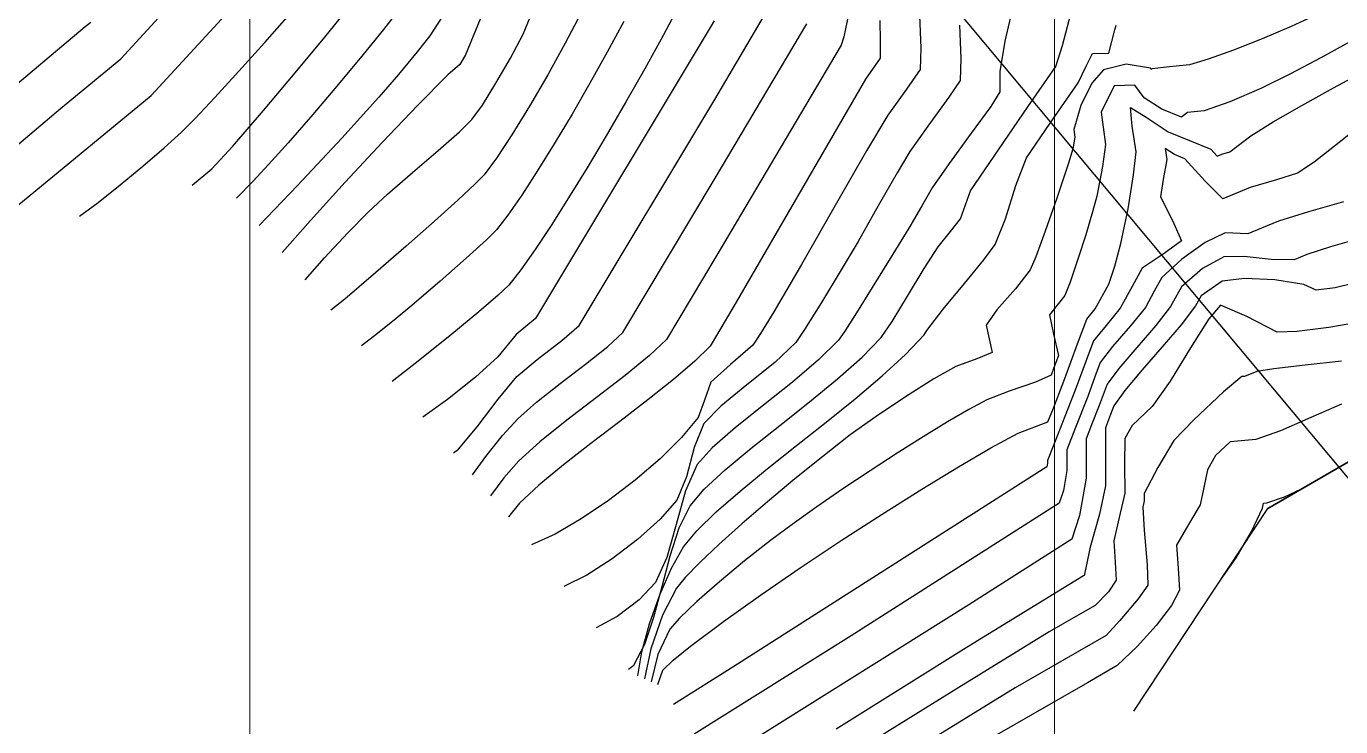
# Model space of a CAD drawing. Extents: x -427 to 62994, y 410 to 109394.
# Drawn here: x -211.81 to -170.97, y 442.66 to 464.43 of the extents above; entities that cross this region are included whole.
import ezdxf

# ---------------------------------------------------------------- set-up
doc = ezdxf.new("R2010")
doc.units = 0
doc.header["$MEASUREMENT"] = 0
for name, color, linetype in [('coordinate', 2, 'Continuous'), ('curve livello 1 m', 2, 'Continuous'), ('curve livello 5 m', 7, 'Continuous'), ('Per+Mod Surf', 7, 'Continuous'), ('TalusHautBas', 7, 'Continuous')]:
    doc.layers.add(name, color=color, linetype=linetype)
doc.layers.add('no_plot', color=5, linetype='Continuous', plot=False)

msp = doc.modelspace()

# ---------------------------------------------------------------- linework, layer by layer
at = {"layer": 'coordinate', "linetype": 'Continuous', "lineweight": 0}
for p, q in [((-179.86, 528.426), (-179.86, 428.936)), ((-204.86, 519.366), (-204.86, 428.936))]:
    msp.add_line(p, q, dxfattribs=at)
at = {"layer": 'curve livello 1 m', "flags": 128}
for points in [[(-212.105, 458.833), (-207.924, 462.279), (-204.286, 466.246)], [(-197.082, 466.174), (-198.162, 463.544), (-198.342, 463.242), (-198.708, 462.917), (-199.645, 461.973), (-200.752, 460.816), (-201.905, 459.579), (-202.981, 458.394), (-203.857, 457.393)], [(-203.147, 456.548), (-202.544, 457.227), (-201.816, 458.009), (-201.18, 458.658), (-201.18, 458.658), (-200.58, 459.208), (-199.806, 459.881), (-199.011, 460.566), (-198.345, 461.151), (-197.96, 461.527), (-197.96, 461.527), (-197.637, 461.98), (-197.215, 462.658), (-196.768, 463.434), (-196.369, 464.186), (-196.369, 464.186), (-195.541, 466.204)], [(-198.532, 451.165), (-198.38, 451.288), (-197.799, 451.98), (-197.149, 452.838), (-196.562, 453.541), (-196.562, 453.541), (-195.934, 454.071), (-195.172, 454.657), (-194.633, 455.128), (-194.633, 455.128), (-190.42, 462.153), (-188.631, 465.174)], [(-210.158, 458.521), (-209.578, 458.955), (-208.893, 459.497), (-208.182, 460.083), (-207.52, 460.651), (-206.983, 461.139), (-206.983, 461.139), (-206.572, 461.554), (-205.951, 462.216), (-205.2, 463.035), (-204.399, 463.924), (-203.629, 464.796)], [(-206.654, 459.493), (-206.041, 459.998), (-205.394, 460.704), (-204.439, 461.81), (-203.451, 462.977), (-202.529, 464.086), (-201.771, 465.017)], [(-200.272, 464.889), (-200.705, 464.331), (-201.343, 463.546), (-202.104, 462.631), (-202.907, 461.685), (-203.67, 460.805), (-204.168, 460.256), (-204.763, 459.617), (-205.276, 459.083)], [(-194.577, 464.828), (-195.06, 463.9), (-195.606, 462.916), (-196.172, 461.945), (-196.717, 461.058), (-197.199, 460.324), (-197.577, 459.813), (-197.857, 459.528), (-198.395, 459.028), (-199.129, 458.366), (-200.001, 457.597), (-200.948, 456.773), (-201.912, 455.95), (-202.344, 455.602)], [(-186.247, 464.85), (-186.407, 464.101), (-186.488, 463.84), (-190.384, 457.26), (-191.921, 454.697), (-192.442, 454.196), (-193.202, 453.576), (-194.095, 452.888), (-195.015, 452.182), (-195.855, 451.509), (-196.509, 450.92), (-196.969, 450.392), (-197.388, 449.831)], [(-184.055, 464.767), (-184.011, 463.746), (-184.036, 463.088), (-184.464, 462.473), (-185.044, 461.662), (-185.699, 460.56), (-186.675, 458.855), (-187.72, 457.026), (-188.58, 455.554), (-188.995, 454.88), (-189.232, 454.516), (-189.928, 453.913), (-190.544, 453.361), (-190.738, 452.806), (-190.93, 452.266), (-191.449, 451.645), (-192.117, 450.985), (-192.89, 450.32), (-193.721, 449.685), (-194.566, 449.115), (-195.379, 448.644), (-196.115, 448.308)], [(-181.154, 465.036), (-181.403, 463.964), (-181.56, 463.019), (-181.556, 462.389), (-181.845, 461.936), (-182.45, 461.103), (-183.134, 460.167), (-183.661, 459.408), (-183.997, 458.831), (-184.389, 458.152), (-184.964, 457.207), (-185.522, 456.304), (-186.012, 455.525), (-186.38, 454.954), (-186.574, 454.675), (-187.191, 454.059), (-188.005, 453.37), (-188.904, 452.653), (-189.773, 451.955), (-190.499, 451.323), (-190.968, 450.804), (-191.329, 449.987), (-191.617, 448.945), (-191.903, 447.915), (-192.261, 447.137), (-192.771, 446.603), (-193.452, 446.083), (-194.101, 445.732)], [(-193.094, 444.444), (-192.927, 444.572), (-192.589, 445.22), (-192.309, 446.065), (-192.056, 447.014), (-191.803, 447.971), (-191.52, 448.839), (-191.179, 449.525), (-191.179, 449.525), (-190.743, 450.035), (-190.09, 450.639), (-189.284, 451.31), (-188.391, 452.023), (-187.476, 452.75), (-186.604, 453.465), (-185.838, 454.142), (-185.245, 454.754), (-185.245, 454.754), (-184.909, 455.248), (-184.428, 456.041), (-183.912, 456.894), (-183.475, 457.571), (-183.475, 457.571), (-183.094, 458.045), (-182.782, 458.442), (-182.782, 458.442), (-182.468, 459.316), (-180.69, 461.928), (-179.82, 463.18), (-179.618, 463.835), (-179.299, 465.013)], [(-171.696, 464.796), (-172.514, 464.421), (-173.415, 464.039), (-174.305, 463.688), (-175.088, 463.406), (-175.668, 463.23), (-176.29, 463.167), (-176.836, 463.102), (-176.854, 463.089), (-176.88, 463.125), (-177.634, 463.255), (-178.343, 463.078), (-178.706, 462.656), (-179.046, 461.966), (-179.261, 461.216), (-179.232, 460.985), (-179.293, 460.618), (-179.424, 460.177), (-179.793, 459.083), (-180.153, 458.06), (-180.447, 457.265), (-180.62, 456.853), (-181.077, 456.262), (-181.657, 455.613), (-181.981, 455.142), (-181.797, 454.289), (-182.277, 454.094), (-182.93, 453.854), (-183.615, 453.465), (-184.492, 452.914), (-185.407, 452.3), (-186.206, 451.724), (-187.063, 451.058), (-187.932, 450.357), (-188.779, 449.649), (-189.575, 448.961), (-190.287, 448.321), (-190.883, 447.757), (-191.332, 447.296), (-191.603, 446.968), (-192.039, 446.123), (-192.408, 445.077), (-192.599, 444.145)], [(-209.8, 464.548), (-209.977, 464.406), (-212.89, 461.968)], [(-193.245, 464.575), (-193.755, 463.628), (-194.297, 462.659), (-194.852, 461.699), (-195.402, 460.779), (-195.93, 459.928), (-196.416, 459.178), (-196.844, 458.557), (-197.194, 458.098), (-197.51, 457.787), (-198.137, 457.219), (-198.951, 456.503), (-199.828, 455.75), (-200.315, 455.348), (-200.894, 454.882), (-201.391, 454.493)], [(-190.438, 464.599), (-195.989, 455.344), (-196.589, 454.851), (-197.153, 454.151), (-197.854, 453.518), (-198.718, 452.823), (-199.485, 452.274)], [(-197.946, 450.482), (-197.532, 451.056), (-197.009, 451.704), (-196.536, 452.23), (-196.536, 452.23), (-195.96, 452.741), (-195.216, 453.327), (-194.433, 453.925), (-193.744, 454.475), (-193.277, 454.913), (-193.277, 454.913), (-190.402, 459.706), (-187.56, 464.507)], [(-182.818, 464.461), (-182.768, 463.427), (-182.796, 462.739), (-183.142, 462.22), (-183.799, 461.322), (-184.353, 460.535), (-184.747, 459.871), (-185.336, 458.843), (-185.966, 457.74), (-186.485, 456.853), (-187.103, 455.842), (-187.628, 455.006), (-187.903, 454.596), (-188.556, 453.976), (-189.416, 453.283), (-190.232, 452.617), (-190.756, 452.082), (-191.055, 451.335), (-191.298, 450.419), (-191.596, 449.701), (-192.118, 449.104), (-192.815, 448.472), (-193.601, 447.872), (-194.394, 447.366), (-195.108, 447.02)], [(-170.668, 463.954), (-171.586, 463.448), (-172.529, 462.952), (-173.449, 462.494), (-174.411, 462.078), (-175.209, 461.8), (-175.726, 461.743), (-175.919, 461.6), (-176.527, 461.849), (-177.081, 462.207), (-177.368, 462.597), (-178.007, 462.577), (-178.409, 461.763), (-178.353, 461.29), (-178.28, 460.753), (-178.367, 460.065), (-178.547, 459.144), (-178.678, 458.66), (-178.891, 457.946), (-179.122, 457.217), (-179.376, 456.479), (-179.539, 456.059), (-180.013, 455.462), (-179.891, 454.854), (-179.739, 454.192), (-179.901, 453.755), (-179.968, 453.583), (-180.45, 453.368), (-181.268, 453.089), (-181.962, 452.817), (-182.519, 452.517), (-183.187, 452.128), (-183.941, 451.668), (-184.751, 451.157), (-185.591, 450.611), (-186.433, 450.048), (-187.248, 449.488), (-188.01, 448.947), (-188.69, 448.443), (-189.489, 447.816), (-190.275, 447.16), (-190.975, 446.544), (-191.513, 446.031), (-191.815, 445.69), (-192.183, 444.901), (-192.392, 444.055)], [(-192.184, 443.965), (-192.027, 444.411), (-191.707, 444.726), (-191.175, 445.162), (-191.175, 445.162), (-190.145, 445.924), (-188.993, 446.743), (-187.759, 447.591), (-186.485, 448.442), (-185.214, 449.268), (-183.988, 450.042), (-182.848, 450.737), (-181.836, 451.326), (-180.995, 451.78), (-180.995, 451.78), (-180.069, 452.136), (-179.896, 452.563), (-179.544, 453.476), (-179.544, 453.476), (-179.148, 454.553), (-178.862, 455.321), (-178.862, 455.321), (-178.598, 455.644), (-178.177, 456.41), (-177.988, 456.974), (-177.801, 457.671), (-177.801, 457.671), (-177.578, 458.751), (-177.403, 459.807), (-177.328, 460.522), (-177.328, 460.522), (-177.447, 461.323), (-177.504, 461.903), (-177.504, 461.903), (-177.013, 461.598), (-176.331, 461.145), (-176.331, 461.145), (-175.618, 460.859), (-175.009, 460.603), (-175.009, 460.603), (-174.807, 460.391), (-174.663, 460.451), (-174.413, 460.526), (-173.765, 461.022), (-173.064, 461.458), (-172.182, 461.964), (-171.193, 462.511), (-170.173, 463.067)], [(-170.111, 461.542), (-171.014, 460.818), (-171.795, 460.209), (-172.314, 459.857), (-172.969, 459.654), (-173.783, 459.412), (-174.628, 459.06), (-175.176, 459.611), (-175.814, 460.31), (-176.134, 460.441), (-176.419, 460.625), (-176.376, 460.29), (-176.485, 459.668), (-176.569, 459.124), (-176.199, 458.394), (-175.92, 457.763), (-176.453, 457.366), (-177.137, 456.908), (-177.454, 456.341), (-177.819, 455.668), (-178.261, 455.131), (-178.652, 454.647), (-178.876, 454.044), (-179.188, 453.197), (-179.709, 451.871), (-180.076, 450.928), (-180.076, 450.851), (-180.104, 450.732), (-189.825, 444.529), (-191.702, 443.352)], [(-170.346, 457.841), (-171.284, 457.57), (-172.022, 457.334), (-172.419, 457.169), (-173.134, 457.177), (-173.967, 457.27), (-174.605, 457.257), (-175.264, 456.896), (-175.919, 456.334), (-176.26, 455.714), (-176.713, 455.132), (-177.305, 454.446), (-177.867, 453.791), (-178.23, 453.3), (-178.474, 452.64), (-178.712, 452.036), (-178.879, 451.606), (-178.88, 451.02), (-178.874, 450.381), (-179.081, 449.222), (-179.327, 448.482), (-182.526, 446.441), (-190.406, 441.499)], [(-170.592, 456.436), (-171.141, 456.295), (-171.731, 456.222), (-172.119, 456.406), (-173.017, 456.55), (-173.956, 456.588), (-174.653, 456.509), (-175.31, 456.047), (-175.48, 455.737), (-175.926, 455.153), (-176.515, 454.461), (-177.134, 453.751), (-177.672, 453.11), (-178.019, 452.627), (-178.118, 452.361), (-178.28, 451.945), (-178.281, 451.084), (-178.273, 450.146), (-178.467, 449.259), (-178.753, 448.234), (-178.928, 447.398), (-178.927, 447.376), (-178.939, 447.361), (-178.966, 447.346), (-182.522, 445.159), (-186.648, 442.585)], [(-170.261, 455.256), (-171.34, 455.063), (-172.332, 454.94), (-172.941, 454.925), (-173.891, 455.404), (-174.701, 455.758), (-174.701, 455.758), (-175.063, 455.337), (-175.635, 454.429), (-176.27, 453.4), (-176.824, 452.613), (-177.453, 452.021), (-177.679, 451.615), (-177.683, 450.822), (-177.672, 449.911), (-177.853, 449.158), (-178.023, 448.437), (-177.972, 447.776), (-177.944, 447.216), (-178.188, 446.848), (-178.597, 446.428), (-179.196, 446.081), (-180.023, 445.607), (-182.837, 443.877), (-186.102, 441.84)], [(-170.941, 454.021), (-172.076, 453.893), (-173.052, 453.777), (-173.574, 453.699), (-173.957, 453.545), (-174.045, 453.538), (-174.614, 453.061), (-175.537, 452.195), (-176.156, 451.556), (-176.656, 450.714), (-177.072, 449.907), (-177.071, 449.676), (-177.119, 449.476), (-177.077, 448.77), (-176.987, 447.69), (-176.961, 447.057), (-177.267, 446.635), (-177.833, 445.953), (-178.256, 445.496), (-178.256, 445.496), (-179.577, 444.732), (-181.08, 443.868), (-184.244, 441.914)], [(-174.684, 447.242), (-174.222, 447.904), (-173.746, 448.722), (-173.401, 449.453), (-173.401, 449.453), (-173.368, 449.608), (-173.261, 449.617), (-172.712, 449.802), (-172.188, 450.048)]]:
    msp.add_lwpolyline(points, dxfattribs=at)
at = {"layer": 'curve livello 5 m', "flags": 128}
for points in [[(-214.086, 459.042), (-210.74, 461.874), (-208.865, 463.419), (-207.234, 465.198)], [(-191.483, 465.152), (-192.022, 464.141), (-192.594, 463.101), (-193.187, 462.054), (-193.787, 461.023), (-194.382, 460.029), (-194.957, 459.093), (-195.501, 458.239), (-196, 457.488), (-196.441, 456.862), (-196.811, 456.383), (-196.811, 456.383), (-197.145, 456.072), (-197.745, 455.551), (-197.745, 455.551), (-198.584, 454.857), (-199.581, 454.055), (-200.438, 453.384)], [(-198.904, 464.689), (-199.268, 464.127), (-199.659, 463.632), (-200.245, 462.927), (-200.851, 462.224), (-200.851, 462.224), (-202.002, 460.952), (-203.378, 459.475), (-204.567, 458.238)], [(-185.285, 464.603), (-185.274, 463.964), (-185.276, 463.438), (-185.276, 463.438), (-185.735, 462.789), (-189.751, 455.853), (-190.366, 454.813), (-190.565, 454.481), (-191.035, 454.014), (-191.697, 453.451), (-192.495, 452.82), (-193.369, 452.148), (-194.263, 451.464), (-195.119, 450.795), (-195.878, 450.167), (-196.483, 449.61), (-196.83, 449.18)], [(-192.807, 444.235), (-192.683, 444.985), (-192.446, 445.858), (-192.128, 446.756), (-191.766, 447.585), (-191.391, 448.247), (-191.391, 448.247), (-190.976, 448.75), (-190.375, 449.333), (-189.631, 449.979), (-188.785, 450.671), (-187.879, 451.393), (-186.956, 452.126), (-186.055, 452.853), (-185.221, 453.559), (-184.494, 454.224), (-183.916, 454.834), (-183.83, 454.97), (-183.319, 455.63), (-182.66, 456.428), (-182.054, 457.167), (-181.701, 457.647), (-181.387, 458.446), (-181.062, 459.476), (-180.734, 460.336), (-180.734, 460.336), (-180, 461.415), (-179.127, 462.669), (-178.876, 463.193), (-178.679, 463.579), (-178.17, 463.595), (-177.983, 464.318), (-177.946, 464.46)], [(-170.887, 458.967), (-171.972, 458.659), (-172.902, 458.373), (-172.902, 458.373), (-173.433, 458.149), (-173.853, 457.978), (-173.853, 457.978), (-174.557, 458.006), (-175.18, 457.704), (-175.909, 457.191), (-176.528, 456.621), (-176.528, 456.621), (-176.766, 456.196), (-177.039, 455.691), (-177.039, 455.691), (-177.497, 455.117), (-178.059, 454.47), (-178.441, 453.974), (-178.441, 453.974), (-178.604, 453.535), (-178.831, 452.919), (-178.831, 452.919), (-179.21, 451.953), (-179.478, 451.267), (-179.478, 451.267), (-179.475, 450.616), (-179.585, 450), (-179.716, 449.607), (-179.716, 449.607), (-186.176, 445.485), (-191.054, 442.426)], [(-170.946, 452.687), (-171.897, 452.265), (-172.836, 451.85), (-173.609, 451.581), (-173.609, 451.581), (-174.407, 451.516), (-174.86, 451.091), (-175.11, 450.64), (-175.226, 450.093), (-175.341, 449.554), (-175.341, 449.554), (-175.732, 448.893), (-176.069, 448.299), (-176.069, 448.299), (-176.017, 447.581), (-175.978, 446.898), (-175.978, 446.898), (-176.232, 446.425), (-176.7, 445.806), (-177.291, 445.148), (-177.914, 444.563), (-177.914, 444.563), (-178.841, 444.016), (-180.609, 443.01), (-182.137, 442.129)]]:
    msp.add_lwpolyline(points, dxfattribs=at)
at = {"layer": 'no_plot', "flags": 128}
msp.add_lwpolyline([(-198.939, 484.137), (-136.951, 409.94)], dxfattribs=at)
at = {"layer": 'Per+Mod Surf', "linetype": 'Continuous'}
for p, q in [((-173.23, 449.444), (-167.935, 452.513)), ((-177.392, 443.14), (-173.23, 449.444))]:
    msp.add_line(p, q, dxfattribs=at)
at = {"layer": 'TalusHautBas', "linetype": 'Continuous'}
for p in [(-167.935, 452.513), (-177.392, 443.14)]:
    msp.add_line(p, (-173.23, 449.444), dxfattribs=at)

doc.saveas('drawing.dxf')
